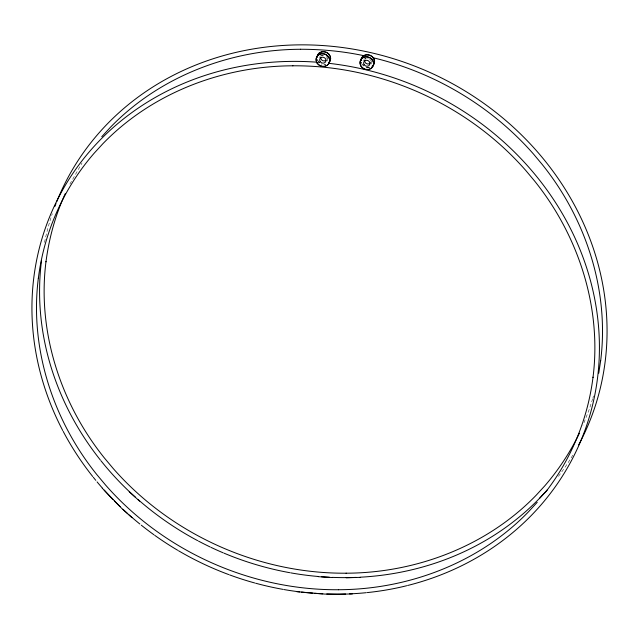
<?xml version="1.0" encoding="UTF-8"?>
<svg xmlns="http://www.w3.org/2000/svg" width="639" height="639" viewBox="0 0 639 639"><rect width="100%" height="100%" fill="white"/><g stroke="black" fill="none" stroke-linecap="round" stroke-linejoin="round"><path stroke-width="0.48" stroke-dasharray="3.19 2.4" d="M592.96 397.849L593.455 395.972M592.665 398.776L589.078 409.887L582.976 425.231M319.101 57.702L319.54 56.735M327.408 60.921L327.679 59.068M363.04 60.801L363.479 59.842M371.347 64.028L371.61 62.175M69.891 184.072L82.04 163.041M320.506 55.785L322.583 55.13L324.372 55.361M364.446 58.892L365.931 58.301M367.721 58.317L368.304 58.461M369.414 58.972L369.909 59.315M370.356 59.723L370.756 60.17M326.425 56.615L326.817 57.063M371.091 60.657L371.499 61.624M327.152 57.558L327.559 58.524M317.535 62.247A288.277 261.479 24.8 0 1 319.524 62.398M572.792 455.184A288.277 261.479 24.8 0 1 564.173 468.459M563.606 469.266A288.277 261.479 24.8 0 1 557.735 477.253M44.514 242.437A288.277 261.479 24.8 0 1 52.27 213.785M369.55 67.343A6.917 6.278 24.8 0 1 366.027 67.095M363.647 65.833A6.917 6.278 24.8 0 1 362.976 65.234M362.385 64.563A6.917 6.278 24.8 0 1 361.89 63.836M361.498 63.061A6.917 6.278 24.8 0 1 361.211 62.255M365.045 59.379A3.227 2.931 24.8 0 1 366.203 58.373M370.86 60.513A3.227 2.931 24.8 0 1 370.971 61.288M369.478 67.51A6.917 6.278 24.8 0 1 365.109 66.935M363.567 65.993A6.917 6.278 24.8 0 1 362.896 65.402M362.313 64.731A6.917 6.278 24.8 0 1 361.818 64.004M361.426 63.229A6.917 6.278 24.8 0 1 361.139 62.414M325.61 64.243A6.917 6.278 24.8 0 1 323.853 64.339M319.708 62.726A6.917 6.278 24.8 0 1 319.037 62.127M318.454 61.464A6.917 6.278 24.8 0 1 317.279 59.147M321.609 55.697A3.227 2.931 24.8 0 1 323.038 55.026M326.928 57.406A3.227 2.931 24.8 0 1 326.928 58.948M325.539 64.411A6.917 6.278 24.8 0 1 324.66 64.507M322.008 64.164A6.917 6.278 24.8 0 1 321.169 63.836M319.628 62.894A6.917 6.278 24.8 0 1 317.2 59.315"/><path stroke-width="0.96" d="M38.356 278.149C29.466 348.159 52.949 420.127 96.912 474.697L105.611 485.081C163.52 551.161 250.664 590.38 338.534 589.733L338.422 589.725C408.656 589.533 479.514 562.568 528.621 511.663L537.239 502.286M600.644 360.851C609.534 290.841 586.051 218.873 542.088 164.303L533.389 153.919C491.455 106.266 434.432 72.247 372.681 57.654M38.332 278.388C44.027 232.276 63.74 188.074 94.292 153.064L102.743 143.863C151.85 92.959 222.707 65.993 292.942 65.801L292.83 65.801C380.7 65.146 467.844 104.365 525.753 170.445L534.452 180.829C578.415 235.408 601.898 307.367 593.008 377.385L593.032 377.138C587.824 419.032 571.146 459.385 545.155 492.661M598.759 373.184L600.668 360.612M65.242 193.689C55.321 215.231 49.019 238.363 45.968 261.862L45.992 261.615C37.102 331.633 60.585 403.592 104.548 458.171L113.247 468.555C171.156 534.635 258.3 573.854 346.17 573.199L346.058 573.199C416.293 573.007 487.15 546.041 536.257 495.137L544.708 485.936C558.518 469.969 570.228 452.22 579.413 433.218M101.761 136.714L110.379 127.337C159.486 76.432 230.344 49.467 300.578 49.275L300.466 49.267C321.784 49.251 343.127 51.272 363.982 55.721M539.388 498.484L547.471 489.69M346.202 577.776L360.045 577.368M338.566 594.302L352.408 593.895M338.446 594.302L324.556 594.07L296.744 591.69M318.286 576.674L332.192 577.544M129.214 491.726L139.59 501.128M131.953 517.654L121.578 508.253L102.248 488.18M328.869 63.317A288.277 261.479 24.8 0 1 596.578 309.795A288.277 261.479 24.8 0 1 407.65 585.484M406.708 585.723A288.277 261.479 24.8 0 1 367.265 592.585M366.283 592.688A288.277 261.479 24.8 0 1 349.565 593.879M345.611 594.022A288.277 261.479 24.8 0 1 326.761 593.99M322.783 593.831A288.277 261.479 24.8 0 1 314.827 593.359M312.83 593.208A288.277 261.479 24.8 0 1 301.568 592.105M299.707 591.882A288.277 261.479 24.8 0 1 283.98 589.549M283.061 589.382A288.277 261.479 24.8 0 1 255.592 583.207M254.681 582.96A288.277 261.479 24.8 0 1 229.585 574.892M228.698 574.565A288.277 261.479 24.8 0 1 178.489 550.746M177.682 550.267A288.277 261.479 24.8 0 1 154.806 535.386M154.039 534.835A288.277 261.479 24.8 0 1 141.323 525.202M139.861 524.028A288.277 261.479 24.8 0 1 129.15 514.946M127.752 513.708A288.277 261.479 24.8 0 1 122.936 509.283M120.132 506.631A288.277 261.479 24.8 0 1 114.437 501.016M113.039 499.594A288.277 261.479 24.8 0 1 104.197 490.145M102.224 487.916A288.277 261.479 24.8 0 1 97.064 481.878M95.802 480.352A288.277 261.479 24.8 0 1 93.31 477.277M92.695 476.502A288.277 261.479 24.8 0 1 63.197 431.389M62.742 430.526A288.277 261.479 24.8 0 1 316.537 62.167M56.711 201.732A288.277 261.479 24.8 0 1 433.897 74.292A288.277 261.479 24.8 0 1 578.654 444.888M545.003 492.493A288.277 261.479 24.8 0 1 360.164 577.209M356.211 577.392A288.277 261.479 24.8 0 1 332.408 577.384M329.428 577.257A288.277 261.479 24.8 0 1 321.465 576.753M318.486 576.514A288.277 261.479 24.8 0 1 290.697 572.856M289.779 572.688A288.277 261.479 24.8 0 1 224.057 553.19M223.187 552.823A288.277 261.479 24.8 0 1 211.134 547.431M210.279 547.024A288.277 261.479 24.8 0 1 198.481 541.097M197.651 540.658A288.277 261.479 24.8 0 1 138.192 499.658M135.388 497.182A288.277 261.479 24.8 0 1 100.946 460.751M100.331 459.976A288.277 261.479 24.8 0 1 41.455 261.055M54.922 206.341A288.277 261.479 24.8 0 1 55.984 203.569M360.979 60.585A6.917 6.278 24.8 0 1 370.812 55.561A6.917 6.278 24.8 0 1 371.938 66.416M370.54 62.742A3.227 2.931 24.8 0 1 364.725 60.074M360.907 60.753A6.917 6.278 24.8 0 1 369.909 55.345A6.917 6.278 24.8 0 1 373.112 65.49M360.556 65.098A6.917 6.278 24.8 0 1 365.38 56.775A6.917 6.278 24.8 0 1 373.655 63.301A6.917 6.278 24.8 0 1 365.955 69.363M365.085 69.14A6.917 6.278 24.8 0 1 360.947 65.873M317.048 57.478A6.917 6.278 24.8 0 1 326.465 52.254A6.917 6.278 24.8 0 1 328.67 62.806M326.098 60.226A3.227 2.931 24.8 0 1 320.786 56.975M317.032 56.815A6.917 6.278 24.8 0 1 326.793 52.622A6.917 6.278 24.8 0 1 328.59 62.973M319.508 65.282A6.917 6.278 24.8 0 1 319.26 54.363A6.917 6.278 24.8 0 1 329.7 59.922A6.917 6.278 24.8 0 1 320.307 65.705M360.875 66.041A6.917 6.278 24.8 0 0 372.673 66.871A6.917 6.278 24.8 0 0 366.778 56.895A6.917 6.278 24.8 0 0 360.875 66.041M364.022 64.563A3.227 2.931 24.8 0 0 369.526 64.946A3.227 2.931 24.8 0 0 366.778 60.29A3.227 2.931 24.8 0 0 364.022 64.563M316.936 62.934A6.917 6.278 24.8 0 0 328.734 63.764A6.917 6.278 24.8 0 0 322.839 53.788A6.917 6.278 24.8 0 0 316.936 62.934M320.083 61.456A3.227 2.931 24.8 0 0 325.586 61.847A3.227 2.931 24.8 0 0 322.839 57.19A3.227 2.931 24.8 0 0 320.083 61.456"/></g></svg>
